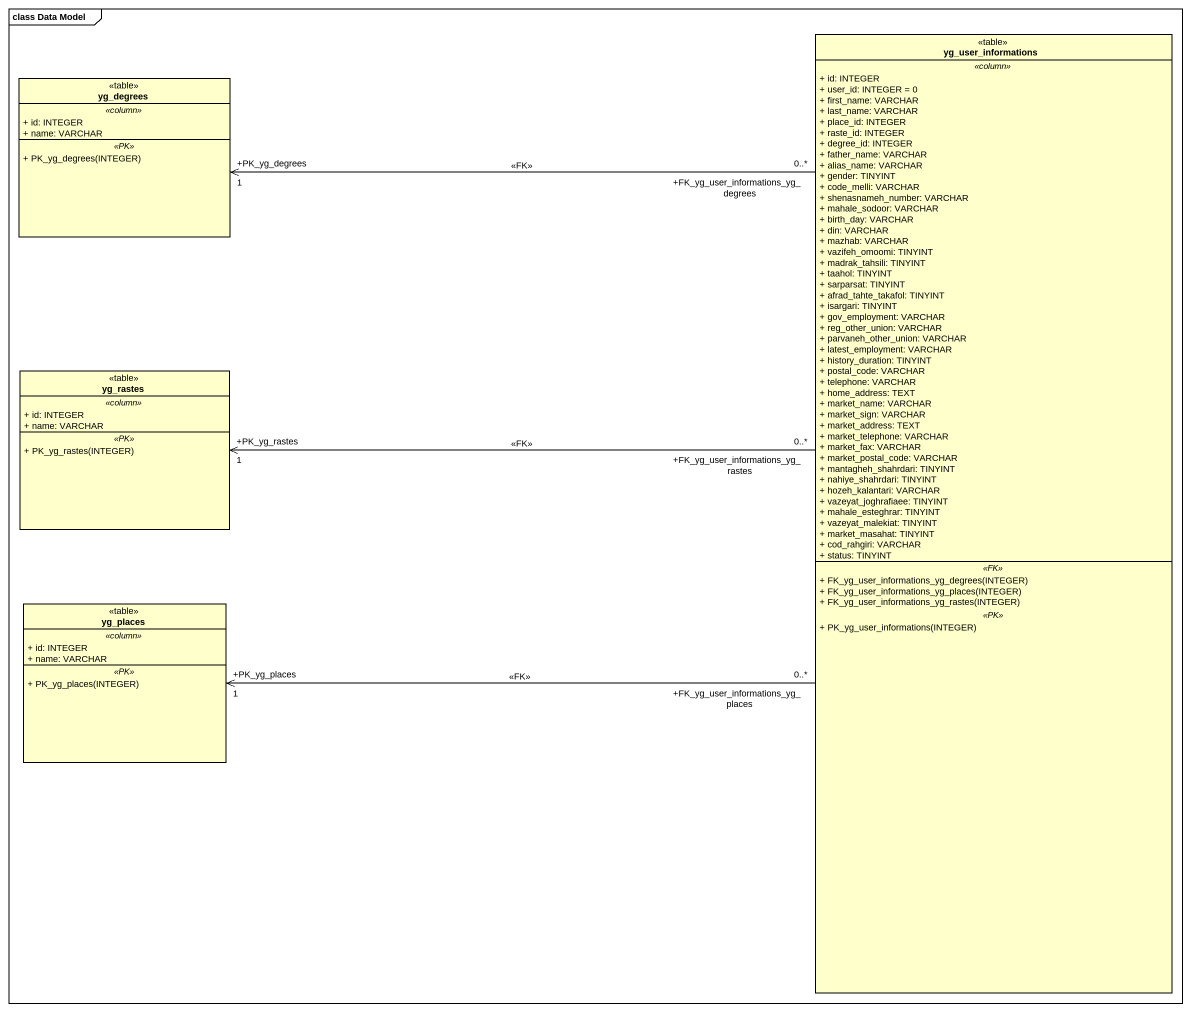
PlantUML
@startuml
mainframe class Data Model
hide circle
hide empty members
skinparam classAttributeIconSize 0
class yg_user_informations <<table>> {
  .. <<column>> ..
  + id: INTEGER
  + user_id: INTEGER = 0
  + first_name: VARCHAR
  + last_name: VARCHAR
  + place_id: INTEGER
  + raste_id: INTEGER
  + degree_id: INTEGER
  + father_name: VARCHAR
  + alias_name: VARCHAR
  + gender: TINYINT
  + code_melli: VARCHAR
  + shenasnameh_number: VARCHAR
  + mahale_sodoor: VARCHAR
  + birth_day: VARCHAR
  + din: VARCHAR
  + mazhab: VARCHAR
  + vazifeh_omoomi: TINYINT
  + madrak_tahsili: TINYINT
  + taahol: TINYINT
  + sarparsat: TINYINT
  + afrad_tahte_takafol: TINYINT
  + isargari: TINYINT
  + gov_employment: VARCHAR
  + reg_other_union: VARCHAR
  + parvaneh_other_union: VARCHAR
  + latest_employment: VARCHAR
  + history_duration: TINYINT
  + postal_code: VARCHAR
  + telephone: VARCHAR
  + home_address: TEXT
  + market_name: VARCHAR
  + market_sign: VARCHAR
  + market_address: TEXT
  + market_telephone: VARCHAR
  + market_fax: VARCHAR
  + market_postal_code: VARCHAR
  + mantagheh_shahrdari: TINYINT
  + nahiye_shahrdari: TINYINT
  + hozeh_kalantari: VARCHAR
  + vazeyat_joghrafiaee: TINYINT
  + mahale_esteghrar: TINYINT
  + vazeyat_malekiat: TINYINT
  + market_masahat: TINYINT
  + cod_rahgiri: VARCHAR
  + status: TINYINT
  .. <<FK>> ..
  + FK_yg_user_informations_yg_degrees(INTEGER)
  + FK_yg_user_informations_yg_places(INTEGER)
  + FK_yg_user_informations_yg_rastes(INTEGER)
  .. <<PK>> ..
  + PK_yg_user_informations(INTEGER)
}
class yg_degrees <<table>> {
  .. <<column>> ..
  + id: INTEGER
  + name: VARCHAR
  .. <<PK>> ..
  + PK_yg_degrees(INTEGER)
}
class yg_rastes <<table>> {
  .. <<column>> ..
  + id: INTEGER
  + name: VARCHAR
  .. <<PK>> ..
  + PK_yg_rastes(INTEGER)
}
class yg_places <<table>> {
  .. <<column>> ..
  + id: INTEGER
  + name: VARCHAR
  .. <<PK>> ..
  + PK_yg_places(INTEGER)
}
yg_user_informations "+FK_yg_user_informations_yg_degrees\n0..*" -left-> "+PK_yg_degrees\n1" yg_degrees : <<FK>>
yg_user_informations "+FK_yg_user_informations_yg_rastes\n0..*" -left-> "+PK_yg_rastes\n1" yg_rastes : <<FK>>
yg_user_informations "+FK_yg_user_informations_yg_places\n0..*" -left-> "+PK_yg_places\n1" yg_places : <<FK>>
@enduml
